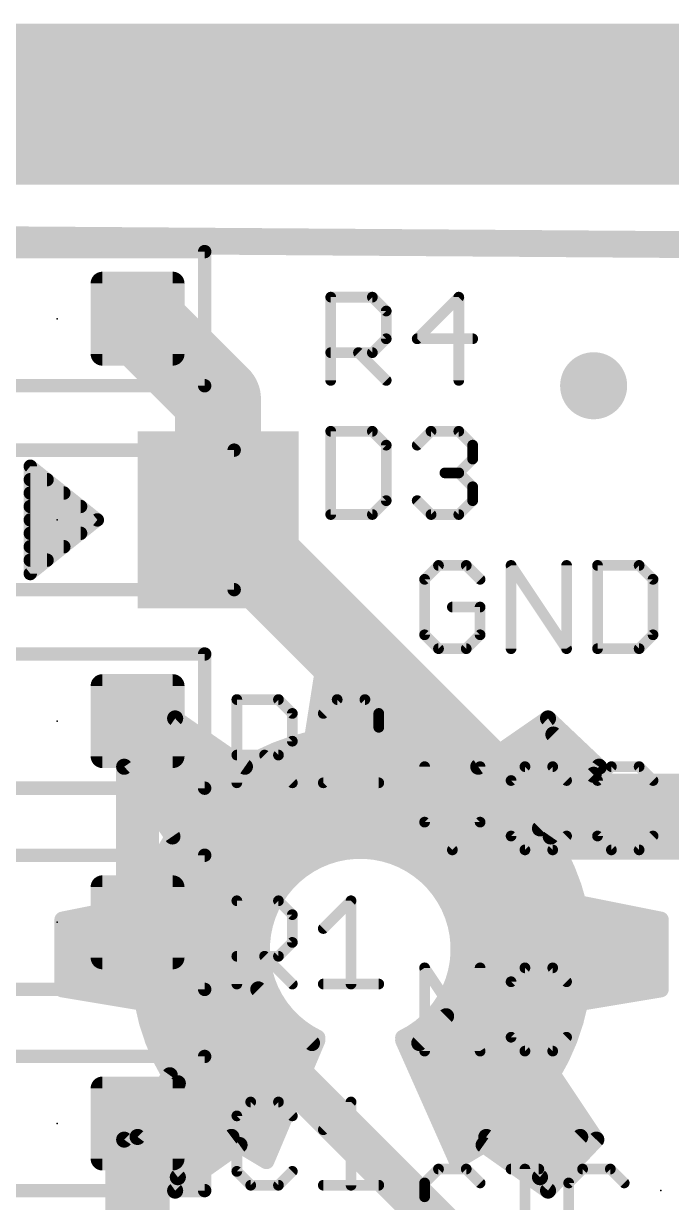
# Model space of a CAD drawing. Extents: x -22.1 to 22.4, y -22.1 to 22.1.
# Drawn here: x 6.67 to 12.8, y -12.81 to -1.65 of the extents above; entities that cross this region are included whole.
import ezdxf

# ---------------------------------------------------------------- set-up
doc = ezdxf.new("R2010")
doc.units = 0
for name, color, linetype in [('1', 12, 'CONTINUOUS'), ('16', 132, 'CONTINUOUS'), ('18', 122, 'CONTINUOUS'), ('21', 251, 'CONTINUOUS'), ('22', 140, 'CONTINUOUS'), ('23', 53, 'CONTINUOUS'), ('24', 140, 'CONTINUOUS'), ('25', 251, 'CONTINUOUS'), ('46', 140, 'CONTINUOUS')]:
    doc.layers.add(name, color=color, linetype=linetype)

# ---------------------------------------------------------------- blocks, each defined once
blk = doc.blocks.new('RECT142240X142240R25')
at = {"const_width": 0.1111}
blk.add_lwpolyline([(0.3889, -0.3334), (0.3889, 0.3334, 0.4142), (0.3334, 0.3889), (-0.3334, 0.3889, 0.4142), (-0.3889, 0.3334), (-0.3889, -0.3334, 0.4142), (-0.3334, -0.3889), (0.3334, -0.3889, 0.4142)], format="xyb", close=True, dxfattribs=at)
blk.add_solid([(-0.3588, -0.3588), (0.3588, -0.3588), (-0.3588, 0.3588), (0.3588, 0.3588)])
blk = doc.blocks.new('RECT')
blk.add_solid([(-0.5, -0.5), (0.5, -0.5), (-0.5, 0.5), (0.5, 0.5)])
blk = doc.blocks.new('ROUNDV')
at = {"const_width": 0.5}
blk.add_lwpolyline([(0, -0.25, 1), (0, 0.25, 1), (0, -0.25)], format="xyb", dxfattribs=at)

msp = doc.modelspace()

# ---------------------------------------------------------------- linework, layer by layer
at = {"layer": '1'}
for points, const_width in [([(22.225, -3.81), (4.445, -3.683)], 0.254), ([(8.509, -5.207), (7.747, -4.445)], 0.8128), ([(8.509, -6.35), (8.509, -5.207)], 0.8128), ([(11.319, -9.16), (8.509, -6.35)], 0.8128), ([(7.747, -10.16), (7.747, -8.255)], 0.4064), ([(15.24, -9.16), (11.319, -9.16)], 0.8128), ([(10.747, -13.16), (7.747, -10.16)], 0.4064), ([(7.747, -12.065), (7.747, -13.335)], 0.6096)]:
    msp.add_lwpolyline(points, dxfattribs=dict(at, const_width=const_width))
for points, const_width in [([(7.8907, -4.3013, 1), (7.6033, -4.5887)], 0.4064), ([(8.7122, -5.207, 1), (8.3058, -5.207)], 0.4064), ([(8.3653, -5.3507, 1), (8.6527, -5.0633)], 0.4064), ([(8.6527, -6.2063, 1), (8.3653, -6.4937)], 0.4064), ([(8.3058, -6.35, 1), (8.7122, -6.35)], 0.4064), ([(7.8486, -8.255, 1), (7.6454, -8.255)], 0.2032), ([(11.319, -8.9568, 1), (11.319, -9.3632)], 0.4064), ([(11.1753, -9.3037, 1), (11.4627, -9.0163)], 0.4064), ([(7.8188, -10.0882, 1), (7.6752, -10.2318)], 0.2032), ([(7.6454, -10.16, 1), (7.8486, -10.16)], 0.2032), ([(7.8994, -12.065, 1), (7.5946, -12.065)], 0.3048)]:
    msp.add_lwpolyline(points, format="xyb", dxfattribs=dict(at, const_width=const_width))
at = {"layer": '16', "const_width": 0.254}
msp.add_lwpolyline([(22.225, -3.81), (4.445, -3.683)], dxfattribs=at)
at = {"layer": '21'}
for points, const_width in [([(5.588, -3.81), (8.382, -3.81)], 0.127), ([(8.382, -3.81), (8.382, -5.08)], 0.127), ([(8.382, -5.08), (5.588, -5.08)], 0.127), ([(5.3086, -5.6896), (8.6614, -5.6896)], 0.127), ([(8.6614, -5.6896), (8.6614, -7.0104)], 0.127), ([(6.731, -6.858), (6.731, -5.842)], 0.127), ([(6.731, -5.842), (7.366, -6.35)], 0.127), ([(6.731, -5.969), (6.8898, -5.969)], 0.127), ([(6.731, -6.096), (7.0485, -6.096)], 0.127), ([(6.731, -6.223), (7.2073, -6.223)], 0.127), ([(7.366, -6.35), (6.731, -6.858)], 0.127), ([(6.731, -6.35), (7.366, -6.35)], 0.127), ([(6.731, -6.477), (7.2073, -6.477)], 0.127), ([(6.731, -6.604), (7.0485, -6.604)], 0.127), ([(6.731, -6.731), (6.8898, -6.731)], 0.127), ([(10.5961, -6.7811), (10.4648, -6.9125)], 0.1016), ([(10.8588, -6.7811), (10.5961, -6.7811)], 0.1016), ([(10.9902, -6.9125), (10.8588, -6.7811)], 0.1016), ([(11.2834, -7.5692), (11.2834, -6.7811)], 0.1016), ([(11.2834, -6.7811), (11.8088, -7.5692)], 0.1016), ([(11.8088, -7.5692), (11.8088, -6.7811)], 0.1016), ([(12.102, -6.7811), (12.102, -7.5692)], 0.1016), ([(12.496, -6.7811), (12.102, -6.7811)], 0.1016), ([(12.6273, -6.9125), (12.496, -6.7811)], 0.1016), ([(10.4648, -6.9125), (10.4648, -7.4379)], 0.1016), ([(12.6273, -7.4379), (12.6273, -6.9125)], 0.1016), ([(8.6614, -7.0104), (5.3086, -7.0104)], 0.127), ([(10.9902, -7.1752), (10.7275, -7.1752)], 0.1016), ([(10.9902, -7.4379), (10.9902, -7.1752)], 0.1016), ([(10.4648, -7.4379), (10.5961, -7.5692)], 0.1016), ([(10.8588, -7.5692), (10.9902, -7.4379)], 0.1016), ([(12.496, -7.5692), (12.6273, -7.4379)], 0.1016), ([(5.588, -7.62), (8.382, -7.62)], 0.127), ([(8.382, -7.62), (8.382, -8.89)], 0.127), ([(10.5961, -7.5692), (10.8588, -7.5692)], 0.1016), ([(12.102, -7.5692), (12.496, -7.5692)], 0.1016), ([(10.4648, -8.6861), (10.4648, -9.2115)], 0.1016), ([(10.9902, -9.2115), (10.9902, -8.6861)], 0.1016), ([(11.4147, -8.6861), (11.2834, -8.8175)], 0.1016), ([(11.6774, -8.6861), (11.4147, -8.6861)], 0.1016), ([(11.8088, -8.8175), (11.6774, -8.6861)], 0.1016), ([(12.2333, -8.6861), (12.102, -8.8175)], 0.1016), ([(12.496, -8.6861), (12.2333, -8.6861)], 0.1016), ([(12.6273, -8.8175), (12.496, -8.6861)], 0.1016), ([(11.2834, -8.8175), (11.2834, -9.3429)], 0.1016), ([(12.102, -8.8175), (12.102, -9.3429)], 0.1016), ([(8.382, -8.89), (5.588, -8.89)], 0.127), ([(10.4648, -9.2115), (10.7275, -9.4742)], 0.1016), ([(10.7275, -9.4742), (10.9902, -9.2115)], 0.1016), ([(11.2834, -9.3429), (11.4147, -9.4742)], 0.1016), ([(11.6774, -9.4742), (11.8088, -9.3429)], 0.1016), ([(12.102, -9.3429), (12.2333, -9.4742)], 0.1016), ([(12.496, -9.4742), (12.6273, -9.3429)], 0.1016), ([(5.588, -9.525), (8.382, -9.525)], 0.127), ([(8.382, -9.525), (8.382, -10.795)], 0.127), ([(11.4147, -9.4742), (11.6774, -9.4742)], 0.1016), ([(12.2333, -9.4742), (12.496, -9.4742)], 0.1016), ([(10.4648, -11.3792), (10.4648, -10.5911)], 0.1016), ([(10.4648, -10.5911), (10.9902, -11.3792)], 0.1016), ([(10.9902, -11.3792), (10.9902, -10.5911)], 0.1016), ([(11.4147, -10.5911), (11.2834, -10.7225)], 0.1016), ([(11.6774, -10.5911), (11.4147, -10.5911)], 0.1016), ([(11.8088, -10.7225), (11.6774, -10.5911)], 0.1016), ([(11.2834, -10.7225), (11.2834, -11.2479)], 0.1016), ([(8.382, -10.795), (5.588, -10.795)], 0.127), ([(11.2834, -11.2479), (11.4147, -11.3792)], 0.1016), ([(11.6774, -11.3792), (11.8088, -11.2479)], 0.1016), ([(5.588, -11.43), (8.382, -11.43)], 0.127), ([(8.382, -11.43), (8.382, -12.7)], 0.127), ([(11.4147, -11.3792), (11.6774, -11.3792)], 0.1016), ([(10.5961, -12.4961), (10.4648, -12.6275)], 0.1016), ([(10.8588, -12.4961), (10.5961, -12.4961)], 0.1016), ([(10.9902, -12.6275), (10.8588, -12.4961)], 0.1016), ([(11.2834, -12.4961), (11.5461, -12.4961)], 0.1016), ([(11.4147, -13.2842), (11.4147, -12.4961)], 0.1016), ([(11.9604, -12.4961), (11.8291, -12.6275)], 0.1016), ([(12.2231, -12.4961), (11.9604, -12.4961)], 0.1016), ([(12.3545, -12.6275), (12.2231, -12.4961)], 0.1016), ([(10.4648, -12.6275), (10.4648, -12.7588)], 0.1016), ([(11.8291, -12.6275), (11.8291, -13.1529)], 0.1016), ([(8.382, -12.7), (5.588, -12.7)], 0.127), ([(10.4648, -12.7588), (10.5961, -12.8902)], 0.1016)]:
    msp.add_lwpolyline(points, dxfattribs=dict(at, const_width=const_width))
for points, const_width in [([(8.4138, -3.81, 1), (8.3502, -3.81)], 0.0635), ([(8.382, -3.8418, 1), (8.382, -3.7782)], 0.0635), ([(8.382, -5.1117, 1), (8.382, -5.0483)], 0.0635), ([(8.3502, -5.08, 1), (8.4138, -5.08)], 0.0635), ([(8.6932, -5.6896, 1), (8.6296, -5.6896)], 0.0635), ([(8.6614, -5.7214, 1), (8.6614, -5.6579)], 0.0635), ([(6.7628, -5.842, 1), (6.6993, -5.842)], 0.0635), ([(6.7508, -5.8172, 1), (6.7112, -5.8668)], 0.0635), ([(6.731, -5.9373, 1), (6.731, -6.0008)], 0.0635), ([(6.8898, -6.0008, 1), (6.8898, -5.9373)], 0.0635), ([(6.731, -6.0643, 1), (6.731, -6.1277)], 0.0635), ([(7.0485, -6.1277, 1), (7.0485, -6.0643)], 0.0635), ([(6.731, -6.1913, 1), (6.731, -6.2547)], 0.0635), ([(7.2073, -6.2547, 1), (7.2073, -6.1913)], 0.0635), ([(6.731, -6.3183, 1), (6.731, -6.3818)], 0.0635), ([(7.3858, -6.3748, 1), (7.3462, -6.3252)], 0.0635), ([(7.3462, -6.3748, 1), (7.3858, -6.3252)], 0.0635), ([(7.366, -6.3818, 1), (7.366, -6.3183)], 0.0635), ([(6.731, -6.4453, 1), (6.731, -6.5088)], 0.0635), ([(7.2073, -6.5088, 1), (7.2073, -6.4453)], 0.0635), ([(6.731, -6.5723, 1), (6.731, -6.6357)], 0.0635), ([(7.0485, -6.6357, 1), (7.0485, -6.5723)], 0.0635), ([(6.731, -6.6993, 1), (6.731, -6.7628)], 0.0635), ([(6.8898, -6.7628, 1), (6.8898, -6.6993)], 0.0635), ([(6.7112, -6.8332, 1), (6.7508, -6.8828)], 0.0635), ([(10.5961, -6.7557, 1), (10.5961, -6.8065)], 0.0508), ([(10.6141, -6.7991, 1), (10.5782, -6.7632)], 0.0508), ([(10.8768, -6.7632, 1), (10.8409, -6.7991)], 0.0508), ([(10.8588, -6.8065, 1), (10.8588, -6.7557)], 0.0508), ([(11.3045, -6.767, 1), (11.2622, -6.7952)], 0.0508), ([(11.3088, -6.7811, 1), (11.258, -6.7811)], 0.0508), ([(11.8342, -6.7811, 1), (11.7834, -6.7811)], 0.0508), ([(12.1274, -6.7811, 1), (12.0766, -6.7811)], 0.0508), ([(12.102, -6.7557, 1), (12.102, -6.8065)], 0.0508), ([(12.514, -6.7632, 1), (12.478, -6.7991)], 0.0508), ([(12.496, -6.8065, 1), (12.496, -6.7557)], 0.0508), ([(6.6993, -6.858, 1), (6.7628, -6.858)], 0.0635), ([(10.4902, -6.9125, 1), (10.4394, -6.9125)], 0.0508), ([(10.4468, -6.8945, 1), (10.4828, -6.9304)], 0.0508), ([(10.9722, -6.9304, 1), (11.0081, -6.8945)], 0.0508), ([(12.6527, -6.9125, 1), (12.6019, -6.9125)], 0.0508), ([(12.6094, -6.9304, 1), (12.6453, -6.8945)], 0.0508), ([(8.6296, -7.0104, 1), (8.6932, -7.0104)], 0.0635), ([(8.6614, -7.0422, 1), (8.6614, -6.9787)], 0.0635), ([(10.7275, -7.1498, 1), (10.7275, -7.2006)], 0.0508), ([(11.0156, -7.1752, 1), (10.9648, -7.1752)], 0.0508), ([(10.9902, -7.2006, 1), (10.9902, -7.1498)], 0.0508), ([(10.4828, -7.4199, 1), (10.4468, -7.4558)], 0.0508), ([(10.4394, -7.4379, 1), (10.4902, -7.4379)], 0.0508), ([(10.9648, -7.4379, 1), (11.0156, -7.4379)], 0.0508), ([(11.0081, -7.4558, 1), (10.9722, -7.4199)], 0.0508), ([(12.6019, -7.4379, 1), (12.6527, -7.4379)], 0.0508), ([(12.6453, -7.4558, 1), (12.6094, -7.4199)], 0.0508), ([(8.4138, -7.62, 1), (8.3502, -7.62)], 0.0635), ([(8.382, -7.6517, 1), (8.382, -7.5883)], 0.0635), ([(10.5961, -7.5438, 1), (10.5961, -7.5946)], 0.0508), ([(10.5782, -7.5872, 1), (10.6141, -7.5512)], 0.0508), ([(10.8409, -7.5512, 1), (10.8768, -7.5872)], 0.0508), ([(10.8588, -7.5946, 1), (10.8588, -7.5438)], 0.0508), ([(11.258, -7.5692, 1), (11.3088, -7.5692)], 0.0508), ([(11.7834, -7.5692, 1), (11.8342, -7.5692)], 0.0508), ([(11.7876, -7.5833, 1), (11.8299, -7.5551)], 0.0508), ([(12.102, -7.5438, 1), (12.102, -7.5946)], 0.0508), ([(12.0766, -7.5692, 1), (12.1274, -7.5692)], 0.0508), ([(12.478, -7.5512, 1), (12.514, -7.5872)], 0.0508), ([(12.496, -7.5946, 1), (12.496, -7.5438)], 0.0508), ([(10.4902, -8.6861, 1), (10.4394, -8.6861)], 0.0508), ([(11.0156, -8.6861, 1), (10.9648, -8.6861)], 0.0508), ([(11.4147, -8.6607, 1), (11.4147, -8.7115)], 0.0508), ([(11.4327, -8.7041, 1), (11.3968, -8.6682)], 0.0508), ([(11.6954, -8.6682, 1), (11.6595, -8.7041)], 0.0508), ([(11.6774, -8.7115, 1), (11.6774, -8.6607)], 0.0508), ([(12.2333, -8.6607, 1), (12.2333, -8.7115)], 0.0508), ([(12.2513, -8.7041, 1), (12.2153, -8.6682)], 0.0508), ([(12.514, -8.6682, 1), (12.478, -8.7041)], 0.0508), ([(12.496, -8.7115, 1), (12.496, -8.6607)], 0.0508), ([(11.3088, -8.8175, 1), (11.258, -8.8175)], 0.0508), ([(11.2654, -8.7995, 1), (11.3013, -8.8354)], 0.0508), ([(11.7908, -8.8354, 1), (11.8267, -8.7995)], 0.0508), ([(12.1274, -8.8175, 1), (12.0766, -8.8175)], 0.0508), ([(12.084, -8.7995, 1), (12.1199, -8.8354)], 0.0508), ([(12.6094, -8.8354, 1), (12.6453, -8.7995)], 0.0508), ([(8.3502, -8.89, 1), (8.4138, -8.89)], 0.0635), ([(8.382, -8.9218, 1), (8.382, -8.8582)], 0.0635), ([(10.4828, -9.1935, 1), (10.4468, -9.2295)], 0.0508), ([(10.4394, -9.2115, 1), (10.4902, -9.2115)], 0.0508), ([(10.9648, -9.2115, 1), (11.0156, -9.2115)], 0.0508), ([(11.0081, -9.2295, 1), (10.9722, -9.1935)], 0.0508), ([(11.3013, -9.3249, 1), (11.2654, -9.3608)], 0.0508), ([(11.258, -9.3429, 1), (11.3088, -9.3429)], 0.0508), ([(11.8267, -9.3608, 1), (11.7908, -9.3249)], 0.0508), ([(12.1199, -9.3249, 1), (12.084, -9.3608)], 0.0508), ([(12.0766, -9.3429, 1), (12.1274, -9.3429)], 0.0508), ([(12.6453, -9.3608, 1), (12.6094, -9.3249)], 0.0508), ([(8.4138, -9.525, 1), (8.3502, -9.525)], 0.0635), ([(8.382, -9.5568, 1), (8.382, -9.4932)], 0.0635), ([(10.7095, -9.4562, 1), (10.7455, -9.4922)], 0.0508), ([(10.7095, -9.4922, 1), (10.7455, -9.4562)], 0.0508), ([(11.4147, -9.4488, 1), (11.4147, -9.4996)], 0.0508), ([(11.3968, -9.4922, 1), (11.4327, -9.4562)], 0.0508), ([(11.6595, -9.4562, 1), (11.6954, -9.4922)], 0.0508), ([(11.6774, -9.4996, 1), (11.6774, -9.4488)], 0.0508), ([(12.2333, -9.4488, 1), (12.2333, -9.4996)], 0.0508), ([(12.2153, -9.4922, 1), (12.2513, -9.4562)], 0.0508), ([(12.478, -9.4562, 1), (12.514, -9.4922)], 0.0508), ([(12.496, -9.4996, 1), (12.496, -9.4488)], 0.0508), ([(10.4902, -10.5911, 1), (10.4394, -10.5911)], 0.0508), ([(10.4859, -10.577, 1), (10.4437, -10.6052)], 0.0508), ([(11.0156, -10.5911, 1), (10.9648, -10.5911)], 0.0508), ([(11.4147, -10.5657, 1), (11.4147, -10.6165)], 0.0508), ([(11.4327, -10.6091, 1), (11.3968, -10.5732)], 0.0508), ([(11.6954, -10.5732, 1), (11.6595, -10.6091)], 0.0508), ([(11.6774, -10.6165, 1), (11.6774, -10.5657)], 0.0508), ([(11.3088, -10.7225, 1), (11.258, -10.7225)], 0.0508), ([(11.2654, -10.7045, 1), (11.3013, -10.7404)], 0.0508), ([(11.7908, -10.7404, 1), (11.8267, -10.7045)], 0.0508), ([(8.3502, -10.795, 1), (8.4138, -10.795)], 0.0635), ([(8.382, -10.8268, 1), (8.382, -10.7632)], 0.0635), ([(11.3013, -11.2299, 1), (11.2654, -11.2658)], 0.0508), ([(11.258, -11.2479, 1), (11.3088, -11.2479)], 0.0508), ([(11.8267, -11.2658, 1), (11.7908, -11.2299)], 0.0508), ([(8.4138, -11.43, 1), (8.3502, -11.43)], 0.0635), ([(8.382, -11.4618, 1), (8.382, -11.3982)], 0.0635), ([(10.4394, -11.3792, 1), (10.4902, -11.3792)], 0.0508), ([(10.9648, -11.3792, 1), (11.0156, -11.3792)], 0.0508), ([(10.969, -11.3933, 1), (11.0113, -11.3651)], 0.0508), ([(11.4147, -11.3538, 1), (11.4147, -11.4046)], 0.0508), ([(11.3968, -11.3972, 1), (11.4327, -11.3612)], 0.0508), ([(11.6595, -11.3612, 1), (11.6954, -11.3972)], 0.0508), ([(11.6774, -11.4046, 1), (11.6774, -11.3538)], 0.0508), ([(10.5961, -12.4707, 1), (10.5961, -12.5215)], 0.0508), ([(10.6141, -12.5141, 1), (10.5782, -12.4782)], 0.0508), ([(10.8768, -12.4782, 1), (10.8409, -12.5141)], 0.0508), ([(10.8588, -12.5215, 1), (10.8588, -12.4707)], 0.0508), ([(11.2834, -12.4707, 1), (11.2834, -12.5215)], 0.0508), ([(11.4401, -12.4961, 1), (11.3893, -12.4961)], 0.0508), ([(11.5461, -12.5215, 1), (11.5461, -12.4707)], 0.0508), ([(11.9604, -12.4707, 1), (11.9604, -12.5215)], 0.0508), ([(11.9784, -12.5141, 1), (11.9425, -12.4782)], 0.0508), ([(12.2411, -12.4782, 1), (12.2052, -12.5141)], 0.0508), ([(12.2231, -12.5215, 1), (12.2231, -12.4707)], 0.0508), ([(10.4902, -12.6275, 1), (10.4394, -12.6275)], 0.0508), ([(10.4468, -12.6095, 1), (10.4828, -12.6454)], 0.0508), ([(10.9722, -12.6454, 1), (11.0081, -12.6095)], 0.0508), ([(11.8545, -12.6275, 1), (11.8037, -12.6275)], 0.0508), ([(11.8111, -12.6095, 1), (11.8471, -12.6454)], 0.0508), ([(12.3365, -12.6454, 1), (12.3724, -12.6095)], 0.0508), ([(8.3502, -12.7, 1), (8.4138, -12.7)], 0.0635), ([(8.382, -12.7318, 1), (8.382, -12.6683)], 0.0635), ([(10.4828, -12.7409, 1), (10.4468, -12.7768)], 0.0508), ([(10.4394, -12.7588, 1), (10.4902, -12.7588)], 0.0508)]:
    msp.add_lwpolyline(points, format="xyb", dxfattribs=dict(at, const_width=const_width))
at = {"layer": '22', "const_width": 0.1524}
for points in [[(9.525, -7.62), (9.398, -8.4328)], [(10.2108, -7.62), (9.525, -7.62)], [(10.3378, -8.4328), (10.2108, -7.62)], [(10.16, -7.747), (9.525, -7.747)], [(9.525, -7.747), (9.525, -8.509)], [(9.525, -7.7724), (10.1651, -7.7724)], [(10.287, -8.382), (10.16, -7.747)], [(9.525, -7.9248), (10.1956, -7.9248)], [(9.525, -8.0772), (10.226, -8.0772)], [(8.1026, -8.2296), (7.62, -8.6868)], [(8.763, -8.6868), (8.1026, -8.2296)], [(9.525, -8.2296), (10.2565, -8.2296)], [(11.6332, -8.2296), (10.9728, -8.6868)], [(12.1158, -8.6868), (11.6332, -8.2296)], [(8.128, -8.382), (7.747, -8.636)], [(8.763, -8.763), (8.128, -8.382)], [(9.525, -8.382), (10.287, -8.382)], [(10.922, -8.763), (10.16, -8.382)], [(10.16, -8.382), (10.287, -8.382)], [(11.684, -8.382), (10.922, -8.763)], [(12.065, -8.763), (11.684, -8.382)], [(7.8994, -8.5344), (8.382, -8.5344)], [(9.525, -8.509), (8.763, -8.763)], [(9.4488, -8.5344), (10.4648, -8.5344)], [(11.3792, -8.5344), (11.8364, -8.5344)], [(7.747, -8.636), (8.128, -9.398)], [(7.62, -8.6868), (8.0772, -9.3472)], [(7.7724, -8.6868), (8.636, -8.6868)], [(8.9916, -8.6868), (10.7696, -8.6868)], [(11.0744, -8.6868), (11.9888, -8.6868)], [(11.557, -9.271), (12.065, -8.763)], [(11.6586, -9.3472), (12.1158, -8.6868)], [(7.8486, -8.8392), (11.9888, -8.8392)], [(7.9248, -8.9916), (11.8364, -8.9916)], [(8.001, -9.144), (11.684, -9.144)], [(8.0772, -9.2964), (11.5655, -9.2964)], [(11.811, -10.033), (11.557, -9.271)], [(8.128, -9.398), (7.874, -10.033)], [(8.1077, -9.4488), (9.652, -9.4488)], [(9.271, -9.525), (9.906, -9.398)], [(9.906, -9.398), (10.668, -9.652)], [(10.0584, -9.4488), (11.6163, -9.4488)], [(8.89, -10.16), (9.271, -9.525)], [(8.0467, -9.6012), (9.2253, -9.6012)], [(10.5156, -9.6012), (11.6671, -9.6012)], [(10.668, -9.652), (10.541, -9.652)], [(10.541, -9.652), (10.922, -10.287)], [(7.9858, -9.7536), (9.1338, -9.7536)], [(10.602, -9.7536), (11.7179, -9.7536)], [(7.7978, -9.9822), (7.0358, -10.1346)], [(7.9248, -9.906), (9.0424, -9.906)], [(10.6934, -9.906), (11.7687, -9.906)], [(12.7, -10.1346), (11.938, -9.9822)], [(7.874, -10.033), (7.112, -10.16)], [(7.7216, -10.0584), (8.951, -10.0584)], [(10.7848, -10.0584), (11.9634, -10.0584)], [(12.573, -10.16), (11.811, -10.033)], [(7.0358, -10.1346), (7.0358, -10.795)], [(7.112, -10.16), (7.112, -10.795)], [(7.112, -10.2108), (8.89, -10.2108)], [(8.89, -10.795), (8.89, -10.16)], [(10.8763, -10.2108), (12.573, -10.2108)], [(12.573, -10.795), (12.573, -10.16)], [(12.7, -10.795), (12.7, -10.1346)], [(10.922, -10.287), (10.668, -11.049)], [(7.112, -10.3632), (8.89, -10.3632)], [(10.8966, -10.3632), (12.573, -10.3632)], [(7.112, -10.5156), (8.89, -10.5156)], [(10.8458, -10.5156), (12.573, -10.5156)], [(7.112, -10.668), (8.89, -10.668)], [(10.795, -10.668), (12.573, -10.668)], [(11.811, -10.922), (12.573, -10.668)], [(12.573, -10.668), (12.573, -10.795)], [(7.0358, -10.795), (7.7978, -10.922)], [(7.112, -10.795), (7.874, -10.795)], [(7.874, -10.795), (8.128, -11.684)], [(7.8813, -10.8204), (8.9154, -10.8204)], [(9.398, -11.303), (8.89, -10.795)], [(10.7442, -10.8204), (12.1158, -10.8204)], [(11.938, -10.922), (12.7, -10.795)], [(7.9248, -10.9728), (9.0678, -10.9728)], [(10.6934, -10.9728), (11.7907, -10.9728)], [(11.557, -11.557), (11.811, -10.922)], [(7.9683, -11.1252), (9.2202, -11.1252)], [(10.668, -11.049), (10.414, -11.303)], [(10.5918, -11.1252), (11.7297, -11.1252)], [(8.0119, -11.2776), (9.3726, -11.2776)], [(8.89, -12.319), (9.398, -11.303)], [(8.9662, -12.4206), (9.4488, -11.2776)], [(10.2616, -11.2776), (10.7696, -12.4206)], [(10.414, -11.303), (10.795, -12.319)], [(10.4394, -11.2776), (11.6688, -11.2776)], [(8.0554, -11.43), (9.3345, -11.43)], [(10.4616, -11.43), (11.6078, -11.43)], [(11.938, -12.192), (11.557, -11.557)], [(8.0518, -11.6078), (7.62, -12.2174)], [(8.099, -11.5824), (9.2583, -11.5824)], [(10.5188, -11.5824), (11.5722, -11.5824)], [(12.0904, -12.2174), (11.684, -11.6078)], [(8.128, -11.684), (7.747, -12.192)], [(8.0899, -11.7348), (9.1821, -11.7348)], [(10.5759, -11.7348), (11.6637, -11.7348)], [(7.9756, -11.8872), (9.1059, -11.8872)], [(10.6331, -11.8872), (11.7551, -11.8872)], [(7.8613, -12.0396), (9.0297, -12.0396)], [(10.6902, -12.0396), (11.8466, -12.0396)], [(7.62, -12.2174), (8.1026, -12.7)], [(7.747, -12.192), (8.128, -12.573)], [(7.747, -12.192), (8.9535, -12.192)], [(8.128, -12.573), (8.636, -12.192)], [(8.636, -12.192), (8.89, -12.319)], [(10.7474, -12.192), (11.938, -12.192)], [(10.795, -12.319), (11.049, -12.192)], [(11.049, -12.192), (11.557, -12.573)], [(11.557, -12.573), (11.938, -12.192)], [(11.6332, -12.7), (12.0904, -12.2174)], [(7.8994, -12.3444), (8.4328, -12.3444)], [(8.1026, -12.7), (8.7122, -12.2682)], [(8.7122, -12.2682), (8.9662, -12.4206)], [(10.7696, -12.4206), (11.0236, -12.2682)], [(11.0236, -12.2682), (11.6332, -12.7)], [(11.2522, -12.3444), (11.7856, -12.3444)], [(8.0518, -12.4968), (8.2296, -12.4968)], [(11.4554, -12.4968), (11.6332, -12.4968)]]:
    msp.add_lwpolyline(points, dxfattribs=at)
at = {"layer": '22'}
for points, const_width in [([(9.525, -7.5819, 1), (9.525, -7.6581)], 0.0762), ([(9.5626, -7.6259, 1), (9.4874, -7.6141)], 0.0762), ([(10.2484, -7.6141, 1), (10.1732, -7.6259)], 0.0762), ([(10.2108, -7.6581, 1), (10.2108, -7.5819)], 0.0762), ([(9.525, -7.7089, 1), (9.525, -7.7851)], 0.0762), ([(9.5631, -7.747, 1), (9.4869, -7.747)], 0.0762), ([(9.525, -7.7343, 1), (9.525, -7.8105)], 0.0762), ([(10.1974, -7.7395, 1), (10.1226, -7.7545)], 0.0762), ([(10.16, -7.7851, 1), (10.16, -7.7089)], 0.0762), ([(10.1651, -7.8105, 1), (10.1651, -7.7343)], 0.0762), ([(9.525, -7.8867, 1), (9.525, -7.9629)], 0.0762), ([(10.1956, -7.9629, 1), (10.1956, -7.8867)], 0.0762), ([(9.525, -8.0391, 1), (9.525, -8.1153)], 0.0762), ([(10.226, -8.1153, 1), (10.226, -8.0391)], 0.0762), ([(8.1243, -8.1983, 1), (8.0809, -8.2609)], 0.0762), ([(8.1288, -8.2573, 1), (8.0764, -8.2019)], 0.0762), ([(9.525, -8.1915, 1), (9.525, -8.2677)], 0.0762), ([(10.2565, -8.2677, 1), (10.2565, -8.1915)], 0.0762), ([(11.6594, -8.2019, 1), (11.607, -8.2573)], 0.0762), ([(11.6549, -8.2609, 1), (11.6115, -8.1983)], 0.0762), ([(8.1476, -8.3493, 1), (8.1084, -8.4147)], 0.0762), ([(8.1491, -8.4137, 1), (8.1069, -8.3503)], 0.0762), ([(9.3845, -8.4264, 0.0807), (8.7536, -8.6825)], 0.1524), ([(9.393, -8.4635, 1), (9.376, -8.3893)], 0.0762), ([(9.525, -8.3439, 1), (9.525, -8.4201)], 0.0762), ([(10.177, -8.3479, 1), (10.143, -8.4161)], 0.0762), ([(10.16, -8.3439, 1), (10.16, -8.4201)], 0.0762), ([(10.2496, -8.3895, 1), (10.3244, -8.3745)], 0.0762), ([(10.287, -8.4201, 1), (10.287, -8.3439)], 0.0762), ([(10.287, -8.4201, 1), (10.287, -8.3439)], 0.0762), ([(10.964, -8.6777, 0.078), (10.3568, -8.4311)], 0.1524), ([(10.3655, -8.394, 1), (10.3481, -8.4682)], 0.0762), ([(11.7109, -8.3551, 1), (11.6571, -8.4089)], 0.0762), ([(11.701, -8.4161, 1), (11.667, -8.3479)], 0.0762), ([(7.8994, -8.4963, 1), (7.8994, -8.5725)], 0.0762), ([(8.382, -8.5725, 1), (8.382, -8.4963)], 0.0762), ([(9.3604, -8.4269, 1), (9.4356, -8.4387)], 0.0762), ([(9.4488, -8.4963, 1), (9.4488, -8.5725)], 0.0762), ([(9.4869, -8.509, 1), (9.5631, -8.509)], 0.0762), ([(9.537, -8.5451, 1), (9.513, -8.4729)], 0.0762), ([(10.3002, -8.4387, 1), (10.3754, -8.4269)], 0.0762), ([(10.4648, -8.5725, 1), (10.4648, -8.4963)], 0.0762), ([(11.3792, -8.4963, 1), (11.3792, -8.5725)], 0.0762), ([(11.8364, -8.5725, 1), (11.8364, -8.4963)], 0.0762), ([(7.7811, -8.619, 1), (7.7129, -8.653)], 0.0762), ([(7.7259, -8.6043, 1), (7.7681, -8.6677)], 0.0762), ([(7.6513, -8.6651, 1), (7.5887, -8.7085)], 0.0762), ([(7.5938, -8.6591, 1), (7.6462, -8.7145)], 0.0762), ([(7.7724, -8.6487, 1), (7.7724, -8.7249)], 0.0762), ([(8.636, -8.7249, 1), (8.636, -8.6487)], 0.0762), ([(8.7338, -8.65, 1), (8.7734, -8.715)], 0.0762), ([(8.751, -8.7269, 1), (8.775, -8.7991)], 0.0762), ([(8.7413, -8.7181, 1), (8.7847, -8.6555)], 0.0762), ([(8.7434, -8.7957, 1), (8.7826, -8.7303)], 0.0762), ([(8.9916, -8.6487, 1), (8.9916, -8.7249)], 0.0762), ([(10.7696, -8.7249, 1), (10.7696, -8.6487)], 0.0762), ([(10.905, -8.7289, 1), (10.939, -8.7971)], 0.0762), ([(10.905, -8.7971, 1), (10.939, -8.7289)], 0.0762), ([(10.9511, -8.6555, 1), (10.9945, -8.7181)], 0.0762), ([(10.9444, -8.7104, 1), (10.9836, -8.645)], 0.0762), ([(11.0744, -8.6487, 1), (11.0744, -8.7249)], 0.0762), ([(11.9888, -8.7249, 1), (11.9888, -8.6487)], 0.0762), ([(12.0919, -8.7899, 1), (12.0381, -8.7361)], 0.0762), ([(12.0381, -8.7899, 1), (12.0919, -8.7361)], 0.0762), ([(12.1471, -8.7085, 1), (12.0845, -8.6651)], 0.0762), ([(12.0896, -8.7145, 1), (12.142, -8.6591)], 0.0762), ([(7.8486, -8.8011, 1), (7.8486, -8.8773)], 0.0762), ([(11.9888, -8.8773, 1), (11.9888, -8.8011)], 0.0762), ([(7.9248, -8.9535, 1), (7.9248, -9.0297)], 0.0762), ([(11.8364, -9.0297, 1), (11.8364, -8.9535)], 0.0762), ([(8.001, -9.1059, 1), (8.001, -9.1821)], 0.0762), ([(11.684, -9.1821, 1), (11.684, -9.1059)], 0.0762), ([(8.0772, -9.2583, 1), (8.0772, -9.3345)], 0.0762), ([(11.5931, -9.259, 1), (11.5209, -9.283)], 0.0762), ([(11.5301, -9.2441, 1), (11.5839, -9.2979)], 0.0762), ([(11.5655, -9.3345, 1), (11.5655, -9.2583)], 0.0762), ([(8.0801, -9.3513, 0.0844), (7.8003, -9.9821)], 0.1524), ([(8.0459, -9.3689, 1), (8.1085, -9.3255)], 0.0762), ([(8.1118, -9.3724, 1), (8.0484, -9.3302)], 0.0762), ([(8.1077, -9.4107, 1), (8.1077, -9.4869)], 0.0762), ([(8.1634, -9.4121, 1), (8.0926, -9.3839)], 0.0762), ([(8.0939, -9.415, 1), (8.1621, -9.381)], 0.0762), ([(9.652, -9.4869, 1), (9.652, -9.4107)], 0.0762), ([(9.918, -9.3619, 1), (9.894, -9.4341)], 0.0762), ([(9.9135, -9.4354, 1), (9.8985, -9.3606)], 0.0762), ([(10.0584, -9.4107, 1), (10.0584, -9.4869)], 0.0762), ([(11.6163, -9.4869, 1), (11.6163, -9.4107)], 0.0762), ([(11.9221, -9.9821, 0.0803), (11.6565, -9.3608)], 0.1524), ([(11.6887, -9.3404, 1), (11.6243, -9.3812)], 0.0762), ([(11.6273, -9.3255, 1), (11.6899, -9.3689)], 0.0762), ([(10.2616, -11.2522, 4.3546), (9.4488, -11.2522)], 0.1524), ([(9.2635, -9.4876, 1), (9.2785, -9.5624)], 0.0762), ([(9.3037, -9.5446, 1), (9.2383, -9.5054)], 0.0762), ([(8.0467, -9.5631, 1), (8.0467, -9.6393)], 0.0762), ([(9.2253, -9.6393, 1), (9.2253, -9.5631)], 0.0762), ([(10.5156, -9.5631, 1), (10.5156, -9.6393)], 0.0762), ([(10.541, -9.6139, 1), (10.541, -9.6901)], 0.0762), ([(10.5737, -9.6324, 1), (10.5083, -9.6716)], 0.0762), ([(10.656, -9.6881, 1), (10.68, -9.6159)], 0.0762), ([(10.668, -9.6901, 1), (10.668, -9.6139)], 0.0762), ([(11.6671, -9.6393, 1), (11.6671, -9.5631)], 0.0762), ([(7.9858, -9.7155, 1), (7.9858, -9.7917)], 0.0762), ([(9.1338, -9.7917, 1), (9.1338, -9.7155)], 0.0762), ([(10.602, -9.7155, 1), (10.602, -9.7917)], 0.0762), ([(11.7179, -9.7917, 1), (11.7179, -9.7155)], 0.0762), ([(7.8053, -10.0196, 1), (7.7903, -9.9448)], 0.0762), ([(7.9248, -9.8679, 1), (7.9248, -9.9441)], 0.0762), ([(9.0424, -9.9441, 1), (9.0424, -9.8679)], 0.0762), ([(10.6934, -9.8679, 1), (10.6934, -9.9441)], 0.0762), ([(11.7687, -9.9441, 1), (11.7687, -9.8679)], 0.0762), ([(11.9455, -9.9448, 1), (11.9305, -10.0196)], 0.0762), ([(7.7216, -10.0203, 1), (7.7216, -10.0965)], 0.0762), ([(7.7634, -9.9727, 1), (7.8372, -9.9915)], 0.0762), ([(7.8386, -10.0189, 1), (7.9094, -10.0471)], 0.0762), ([(7.8803, -10.0706, 1), (7.8677, -9.9954)], 0.0762), ([(8.951, -10.0965, 1), (8.951, -10.0203)], 0.0762), ([(10.7848, -10.0203, 1), (10.7848, -10.0965)], 0.0762), ([(11.8173, -9.9954, 1), (11.8047, -10.0706)], 0.0762), ([(11.7749, -10.045, 1), (11.8471, -10.021)], 0.0762), ([(11.8851, -9.9913, 1), (11.9591, -9.9729)], 0.0762), ([(11.9634, -10.0965, 1), (11.9634, -10.0203)], 0.0762), ([(7.0739, -10.1346, 1), (6.9977, -10.1346)], 0.0762), ([(7.0283, -10.0972, 1), (7.0433, -10.172)], 0.0762), ([(7.1501, -10.16, 1), (7.0739, -10.16)], 0.0762), ([(7.1057, -10.1224, 1), (7.1183, -10.1976)], 0.0762), ([(7.112, -10.1727, 1), (7.112, -10.2489)], 0.0762), ([(8.9281, -10.16, 1), (8.8519, -10.16)], 0.0762), ([(8.8573, -10.1404, 1), (8.9227, -10.1796)], 0.0762), ([(8.89, -10.2489, 1), (8.89, -10.1727)], 0.0762), ([(10.8763, -10.1727, 1), (10.8763, -10.2489)], 0.0762), ([(12.6111, -10.16, 1), (12.5349, -10.16)], 0.0762), ([(12.5667, -10.1976, 1), (12.5793, -10.1224)], 0.0762), ([(12.573, -10.2489, 1), (12.573, -10.1727)], 0.0762), ([(12.7381, -10.1346, 1), (12.6619, -10.1346)], 0.0762), ([(12.6925, -10.172, 1), (12.7075, -10.0972)], 0.0762), ([(10.9581, -10.299, 1), (10.8859, -10.275)], 0.0762), ([(10.8893, -10.3066, 1), (10.9547, -10.2674)], 0.0762), ([(7.112, -10.3251, 1), (7.112, -10.4013)], 0.0762), ([(8.89, -10.4013, 1), (8.89, -10.3251)], 0.0762), ([(10.8966, -10.3251, 1), (10.8966, -10.4013)], 0.0762), ([(12.573, -10.4013, 1), (12.573, -10.3251)], 0.0762), ([(7.112, -10.4775, 1), (7.112, -10.5537)], 0.0762), ([(8.89, -10.5537, 1), (8.89, -10.4775)], 0.0762), ([(10.8458, -10.4775, 1), (10.8458, -10.5537)], 0.0762), ([(12.573, -10.5537, 1), (12.573, -10.4775)], 0.0762), ([(7.112, -10.6299, 1), (7.112, -10.7061)], 0.0762), ([(8.89, -10.7061, 1), (8.89, -10.6299)], 0.0762), ([(10.795, -10.6299, 1), (10.795, -10.7061)], 0.0762), ([(12.6111, -10.668, 1), (12.5349, -10.668)], 0.0762), ([(12.585, -10.7041, 1), (12.561, -10.6319)], 0.0762), ([(12.573, -10.7061, 1), (12.573, -10.6299)], 0.0762), ([(7.0421, -10.7574, 1), (7.0295, -10.8326)], 0.0762), ([(6.9977, -10.795, 1), (7.0739, -10.795)], 0.0762), ([(7.112, -10.7569, 1), (7.112, -10.8331)], 0.0762), ([(7.0739, -10.795, 1), (7.1501, -10.795)], 0.0762), ([(7.9106, -10.7845, 1), (7.8374, -10.8055)], 0.0762), ([(7.8813, -10.7823, 1), (7.8813, -10.8585)], 0.0762), ([(7.874, -10.8331, 1), (7.874, -10.7569)], 0.0762), ([(8.8519, -10.795, 1), (8.9281, -10.795)], 0.0762), ([(8.9169, -10.7681, 1), (8.8631, -10.8219)], 0.0762), ([(8.9154, -10.8585, 1), (8.9154, -10.7823)], 0.0762), ([(10.7442, -10.7823, 1), (10.7442, -10.8585)], 0.0762), ([(12.1158, -10.8585, 1), (12.1158, -10.7823)], 0.0762), ([(12.5349, -10.795, 1), (12.6111, -10.795)], 0.0762), ([(12.5349, -10.795, 1), (12.6111, -10.795)], 0.0762), ([(12.6619, -10.795, 1), (12.7381, -10.795)], 0.0762), ([(12.7063, -10.8326, 1), (12.6937, -10.7574)], 0.0762), ([(7.7955, -10.9308, 0.089), (8.0516, -11.6091)], 0.1524), ([(7.833, -10.9238, 1), (7.758, -10.9378)], 0.0762), ([(7.7915, -10.9596, 1), (7.8041, -10.8844)], 0.0762), ([(7.9248, -10.9347, 1), (7.9248, -11.0109)], 0.0762), ([(9.0678, -11.0109, 1), (9.0678, -10.9347)], 0.0762), ([(10.6934, -10.9347, 1), (10.6934, -11.0109)], 0.0762), ([(11.6755, -11.5996, 0.0861), (11.9363, -10.926)], 0.1524), ([(11.799, -10.8859, 1), (11.823, -10.9581)], 0.0762), ([(11.8464, -10.9361, 1), (11.7756, -10.9079)], 0.0762), ([(11.7907, -11.0109, 1), (11.7907, -10.9347)], 0.0762), ([(11.9737, -10.9335, 1), (11.8989, -10.9185)], 0.0762), ([(11.9317, -10.8844, 1), (11.9443, -10.9596)], 0.0762), ([(7.9683, -11.0871, 1), (7.9683, -11.1633)], 0.0762), ([(9.2202, -11.1633, 1), (9.2202, -11.0871)], 0.0762), ([(10.5918, -11.0871, 1), (10.5918, -11.1633)], 0.0762), ([(10.6319, -11.037, 1), (10.7041, -11.061)], 0.0762), ([(10.6949, -11.0759, 1), (10.6411, -11.0221)], 0.0762), ([(11.7297, -11.1633, 1), (11.7297, -11.0871)], 0.0762), ([(8.0119, -11.2395, 1), (8.0119, -11.3157)], 0.0762), ([(9.4321, -11.32, 1), (9.3639, -11.286)], 0.0762), ([(9.3711, -11.3299, 1), (9.4249, -11.2761)], 0.0762), ([(9.3726, -11.3157, 1), (9.3726, -11.2395)], 0.0762), ([(9.4839, -11.2924, 1), (9.4137, -11.2628)], 0.0762), ([(9.4322, -11.2865, 1), (9.4654, -11.2179)], 0.0762), ([(10.245, -11.2179, 1), (10.2782, -11.2865)], 0.0762), ([(10.2964, -11.2621, 1), (10.2268, -11.2931)], 0.0762), ([(10.4497, -11.2896, 1), (10.3783, -11.3164)], 0.0762), ([(10.3871, -11.2761, 1), (10.4409, -11.3299)], 0.0762), ([(10.4394, -11.2395, 1), (10.4394, -11.3157)], 0.0762), ([(11.6688, -11.3157, 1), (11.6688, -11.2395)], 0.0762), ([(8.0554, -11.3919, 1), (8.0554, -11.4681)], 0.0762), ([(9.3345, -11.4681, 1), (9.3345, -11.3919)], 0.0762), ([(10.4616, -11.3919, 1), (10.4616, -11.4681)], 0.0762), ([(11.6078, -11.4681, 1), (11.6078, -11.3919)], 0.0762), ([(11.5897, -11.5374, 1), (11.5243, -11.5766)], 0.0762), ([(8.0189, -11.6286, 1), (8.0843, -11.5896)], 0.0762), ([(8.0829, -11.6298, 1), (8.0207, -11.5858)], 0.0762), ([(8.099, -11.5443, 1), (8.099, -11.6205)], 0.0762), ([(9.2583, -11.6205, 1), (9.2583, -11.5443)], 0.0762), ([(10.5188, -11.5443, 1), (10.5188, -11.6205)], 0.0762), ([(11.5216, -11.5429, 1), (11.5924, -11.5711)], 0.0762), ([(11.5722, -11.6205, 1), (11.5722, -11.5443)], 0.0762), ([(11.6428, -11.58, 1), (11.7082, -11.6192)], 0.0762), ([(11.7157, -11.5867, 1), (11.6523, -11.6289)], 0.0762), ([(8.0899, -11.6967, 1), (8.0899, -11.7729)], 0.0762), ([(8.0914, -11.6945, 1), (8.1646, -11.6735)], 0.0762), ([(8.1585, -11.7069, 1), (8.0975, -11.6611)], 0.0762), ([(9.1821, -11.7729, 1), (9.1821, -11.6967)], 0.0762), ([(10.5759, -11.6967, 1), (10.5759, -11.7729)], 0.0762), ([(11.6637, -11.7729, 1), (11.6637, -11.6967)], 0.0762), ([(7.9756, -11.8491, 1), (7.9756, -11.9253)], 0.0762), ([(9.1059, -11.9253, 1), (9.1059, -11.8491)], 0.0762), ([(10.6331, -11.8491, 1), (10.6331, -11.9253)], 0.0762), ([(11.7551, -11.9253, 1), (11.7551, -11.8491)], 0.0762), ([(7.8613, -12.0015, 1), (7.8613, -12.0777)], 0.0762), ([(9.0297, -12.0777, 1), (9.0297, -12.0015)], 0.0762), ([(10.6902, -12.0015, 1), (10.6902, -12.0777)], 0.0762), ([(11.8466, -12.0777, 1), (11.8466, -12.0015)], 0.0762), ([(7.5889, -12.1954, 1), (7.6511, -12.2394)], 0.0762), ([(7.6469, -12.1905, 1), (7.5931, -12.2443)], 0.0762), ([(7.747, -12.1539, 1), (7.747, -12.2301)], 0.0762), ([(7.7165, -12.1691, 1), (7.7775, -12.2149)], 0.0762), ([(7.7739, -12.1651, 1), (7.7201, -12.2189)], 0.0762), ([(8.653, -12.1579, 1), (8.619, -12.2261)], 0.0762), ([(8.6589, -12.2225, 1), (8.6131, -12.1615)], 0.0762), ([(8.9535, -12.2301, 1), (8.9535, -12.1539)], 0.0762), ([(10.7474, -12.1539, 1), (10.7474, -12.2301)], 0.0762), ([(11.0719, -12.1615, 1), (11.0261, -12.2225)], 0.0762), ([(11.066, -12.2261, 1), (11.032, -12.1579)], 0.0762), ([(11.9053, -12.2116, 1), (11.9707, -12.1724)], 0.0762), ([(11.9649, -12.2189, 1), (11.9111, -12.1651)], 0.0762), ([(11.938, -12.2301, 1), (11.938, -12.1539)], 0.0762), ([(12.0587, -12.2385, 1), (12.1221, -12.1963)], 0.0762), ([(12.1181, -12.2436, 1), (12.0627, -12.1912)], 0.0762), ([(7.8994, -12.3063, 1), (7.8994, -12.3825)], 0.0762), ([(8.4328, -12.3825, 1), (8.4328, -12.3063)], 0.0762), ([(8.7318, -12.2355, 1), (8.6926, -12.3009)], 0.0762), ([(8.7342, -12.2993, 1), (8.6902, -12.2371)], 0.0762), ([(8.8559, -12.302, 1), (8.9241, -12.336)], 0.0762), ([(8.873, -12.3531, 1), (8.907, -12.2849)], 0.0762), ([(10.778, -12.2849, 1), (10.812, -12.3531)], 0.0762), ([(10.7593, -12.3324, 1), (10.8307, -12.3056)], 0.0762), ([(11.0456, -12.2371, 1), (11.0016, -12.2993)], 0.0762), ([(11.0432, -12.3009, 1), (11.004, -12.2355)], 0.0762), ([(11.2522, -12.3063, 1), (11.2522, -12.3825)], 0.0762), ([(11.7856, -12.3825, 1), (11.7856, -12.3063)], 0.0762), ([(8.9311, -12.4058, 1), (9.0013, -12.4354)], 0.0762), ([(8.9466, -12.4533, 1), (8.9858, -12.3879)], 0.0762), ([(10.75, -12.3879, 1), (10.7892, -12.4533)], 0.0762), ([(10.7348, -12.4361, 1), (10.8044, -12.4051)], 0.0762), ([(8.0518, -12.4587, 1), (8.0518, -12.5349)], 0.0762), ([(8.2296, -12.5349, 1), (8.2296, -12.4587)], 0.0762), ([(11.4554, -12.4587, 1), (11.4554, -12.5349)], 0.0762), ([(11.6332, -12.5349, 1), (11.6332, -12.4587)], 0.0762), ([(8.1051, -12.5425, 1), (8.1509, -12.6035)], 0.0762), ([(8.1011, -12.5999, 1), (8.1549, -12.5461)], 0.0762), ([(11.5301, -12.5461, 1), (11.5839, -12.5999)], 0.0762), ([(11.5341, -12.6035, 1), (11.5799, -12.5425)], 0.0762), ([(8.0806, -12.6689, 1), (8.1246, -12.7311)], 0.0762), ([(8.0757, -12.7269, 1), (8.1295, -12.6731)], 0.0762), ([(11.6055, -12.6738, 1), (11.6609, -12.7262)], 0.0762), ([(11.6112, -12.7311, 1), (11.6552, -12.6689)], 0.0762)]:
    msp.add_lwpolyline(points, format="xyb", dxfattribs=dict(at, const_width=const_width))
at = {"layer": '23'}
for p in [(6.985, -4.445), (6.985, -6.35), (6.985, -8.255), (6.985, -10.16), (6.985, -12.065)]:
    msp.add_point(p, dxfattribs=at)
at = {"layer": '24'}
msp.add_point((12.7, -12.7), dxfattribs=at)
at = {"layer": '25', "const_width": 0.1016}
for points in [[(9.5758, -5.0292), (9.5758, -4.2411)], [(9.5758, -4.2411), (9.9698, -4.2411)], [(9.9698, -4.2411), (10.1012, -4.3725)], [(10.7884, -4.2411), (10.3944, -4.6352)], [(10.7884, -5.0292), (10.7884, -4.2411)], [(10.1012, -4.3725), (10.1012, -4.6352)], [(10.1012, -4.6352), (9.9698, -4.7665)], [(10.3944, -4.6352), (10.9198, -4.6352)], [(9.9698, -4.7665), (9.5758, -4.7665)], [(9.8385, -4.7665), (10.1012, -5.0292)], [(9.5758, -5.5111), (9.5758, -6.2992)], [(9.9698, -5.5111), (9.5758, -5.5111)], [(10.1012, -5.6425), (9.9698, -5.5111)], [(10.3944, -5.6425), (10.5257, -5.5111)], [(10.5257, -5.5111), (10.7884, -5.5111)], [(10.7884, -5.5111), (10.9198, -5.6425)], [(10.1012, -6.1679), (10.1012, -5.6425)], [(10.9198, -5.6425), (10.9198, -5.7738)], [(10.9198, -5.7738), (10.7884, -5.9052)], [(10.7884, -5.9052), (10.6571, -5.9052)], [(10.7884, -5.9052), (10.9198, -6.0365)], [(10.9198, -6.0365), (10.9198, -6.1679)], [(9.9698, -6.2992), (10.1012, -6.1679)], [(10.5257, -6.2992), (10.3944, -6.1679)], [(10.9198, -6.1679), (10.7884, -6.2992)], [(9.5758, -6.2992), (9.9698, -6.2992)], [(10.7884, -6.2992), (10.5257, -6.2992)], [(8.6868, -8.8392), (8.6868, -8.0511)], [(8.6868, -8.0511), (9.0808, -8.0511)], [(9.0808, -8.0511), (9.2122, -8.1825)], [(9.6367, -8.0511), (9.5054, -8.1825)], [(9.8994, -8.0511), (9.6367, -8.0511)], [(10.0308, -8.1825), (9.8994, -8.0511)], [(9.2122, -8.1825), (9.2122, -8.4452)], [(10.0308, -8.3138), (10.0308, -8.1825)], [(9.5054, -8.8392), (10.0308, -8.3138)], [(9.2122, -8.4452), (9.0808, -8.5765)], [(9.0808, -8.5765), (8.6868, -8.5765)], [(8.9495, -8.5765), (9.2122, -8.8392)], [(10.0308, -8.8392), (9.5054, -8.8392)], [(8.6868, -10.7442), (8.6868, -9.9561)], [(8.6868, -9.9561), (9.0808, -9.9561)], [(9.0808, -9.9561), (9.2122, -10.0875)], [(9.5054, -10.2188), (9.7681, -9.9561)], [(9.7681, -9.9561), (9.7681, -10.7442)], [(9.2122, -10.0875), (9.2122, -10.3502)], [(9.2122, -10.3502), (9.0808, -10.4815)], [(9.0808, -10.4815), (8.6868, -10.4815)], [(8.9495, -10.4815), (9.2122, -10.7442)], [(9.5054, -10.7442), (10.0308, -10.7442)], [(8.8181, -11.8611), (8.6868, -11.9925)], [(9.0808, -11.8611), (8.8181, -11.8611)], [(9.2122, -11.9925), (9.0808, -11.8611)], [(9.5054, -12.1238), (9.7681, -11.8611)], [(9.7681, -11.8611), (9.7681, -12.6492)], [(8.6868, -11.9925), (8.6868, -12.5179)], [(8.6868, -12.5179), (8.8181, -12.6492)], [(9.0808, -12.6492), (9.2122, -12.5179)], [(8.8181, -12.6492), (9.0808, -12.6492)], [(9.5054, -12.6492), (10.0308, -12.6492)]]:
    msp.add_lwpolyline(points, dxfattribs=at)
at = {"layer": '25', "const_width": 0.0508}
for points in [[(9.6012, -4.2411, 1), (9.5504, -4.2411)], [(9.5758, -4.2157, 1), (9.5758, -4.2665)], [(9.9878, -4.2232, 1), (9.9519, -4.2591)], [(9.9698, -4.2665, 1), (9.9698, -4.2157)], [(10.8138, -4.2411, 1), (10.763, -4.2411)], [(10.8064, -4.2591, 1), (10.7705, -4.2232)], [(10.1266, -4.3725, 1), (10.0758, -4.3725)], [(10.0832, -4.3904, 1), (10.1191, -4.3545)], [(10.0758, -4.6352, 1), (10.1266, -4.6352)], [(10.1191, -4.6531, 1), (10.0832, -4.6172)], [(10.3944, -4.6098, 1), (10.3944, -4.6606)], [(10.3764, -4.6172, 1), (10.4123, -4.6531)], [(10.9198, -4.6606, 1), (10.9198, -4.6098)], [(9.5758, -4.7411, 1), (9.5758, -4.7919)], [(9.8565, -4.7485, 1), (9.8205, -4.7845)], [(9.9519, -4.7485, 1), (9.9878, -4.7845)], [(9.9698, -4.7919, 1), (9.9698, -4.7411)], [(9.5504, -5.0292, 1), (9.6012, -5.0292)], [(10.0832, -5.0472, 1), (10.1191, -5.0112)], [(10.763, -5.0292, 1), (10.8138, -5.0292)], [(9.6012, -5.5111, 1), (9.5504, -5.5111)], [(9.5758, -5.4857, 1), (9.5758, -5.5365)], [(9.9878, -5.4932, 1), (9.9519, -5.5291)], [(9.9698, -5.5365, 1), (9.9698, -5.4857)], [(10.5257, -5.4857, 1), (10.5257, -5.5365)], [(10.5437, -5.5291, 1), (10.5078, -5.4932)], [(10.8064, -5.4932, 1), (10.7705, -5.5291)], [(10.7884, -5.5365, 1), (10.7884, -5.4857)], [(10.1266, -5.6425, 1), (10.0758, -5.6425)], [(10.0832, -5.6604, 1), (10.1191, -5.6245)], [(10.3764, -5.6245, 1), (10.4123, -5.6604)], [(10.9452, -5.6425, 1), (10.8944, -5.6425)], [(10.9018, -5.6604, 1), (10.9377, -5.6245)], [(10.8944, -5.7738, 1), (10.9452, -5.7738)], [(10.9377, -5.7918, 1), (10.9018, -5.7559)], [(10.6571, -5.8798, 1), (10.6571, -5.9306)], [(10.8064, -5.8872, 1), (10.7705, -5.9231)], [(10.7705, -5.8872, 1), (10.8064, -5.9231)], [(10.7884, -5.9306, 1), (10.7884, -5.8798)], [(10.9452, -6.0365, 1), (10.8944, -6.0365)], [(10.9018, -6.0545, 1), (10.9377, -6.0185)], [(10.1191, -6.1858, 1), (10.0832, -6.1499)], [(10.4123, -6.1499, 1), (10.3764, -6.1858)], [(10.9377, -6.1858, 1), (10.9018, -6.1499)], [(9.5758, -6.2738, 1), (9.5758, -6.3246)], [(9.9698, -6.3246, 1), (9.9698, -6.2738)], [(10.0758, -6.1679, 1), (10.1266, -6.1679)], [(10.5257, -6.2738, 1), (10.5257, -6.3246)], [(10.7884, -6.3246, 1), (10.7884, -6.2738)], [(10.8944, -6.1679, 1), (10.9452, -6.1679)], [(9.5504, -6.2992, 1), (9.6012, -6.2992)], [(9.9519, -6.2812, 1), (9.9878, -6.3172)], [(10.5078, -6.3172, 1), (10.5437, -6.2812)], [(10.7705, -6.2812, 1), (10.8064, -6.3172)], [(8.7122, -8.0511, 1), (8.6614, -8.0511)], [(8.6868, -8.0257, 1), (8.6868, -8.0765)], [(9.0988, -8.0332, 1), (9.0629, -8.0691)], [(9.0808, -8.0765, 1), (9.0808, -8.0257)], [(9.6367, -8.0257, 1), (9.6367, -8.0765)], [(9.6547, -8.0691, 1), (9.6188, -8.0332)], [(9.9174, -8.0332, 1), (9.8815, -8.0691)], [(9.8994, -8.0765, 1), (9.8994, -8.0257)], [(9.2376, -8.1825, 1), (9.1868, -8.1825)], [(9.1942, -8.2004, 1), (9.2301, -8.1645)], [(9.4874, -8.1645, 1), (9.5233, -8.2004)], [(10.0562, -8.1825, 1), (10.0054, -8.1825)], [(10.0128, -8.2004, 1), (10.0487, -8.1645)], [(10.0054, -8.3138, 1), (10.0562, -8.3138)], [(10.0487, -8.3318, 1), (10.0128, -8.2959)], [(9.1868, -8.4452, 1), (9.2376, -8.4452)], [(9.2301, -8.4631, 1), (9.1942, -8.4272)], [(8.6868, -8.5511, 1), (8.6868, -8.6019)], [(8.9675, -8.5585, 1), (8.9315, -8.5945)], [(9.0629, -8.5585, 1), (9.0988, -8.5945)], [(9.0808, -8.6019, 1), (9.0808, -8.5511)], [(8.6614, -8.8392, 1), (8.7122, -8.8392)], [(9.1942, -8.8572, 1), (9.2301, -8.8212)], [(9.4874, -8.8212, 1), (9.5233, -8.8572)], [(9.5054, -8.8138, 1), (9.5054, -8.8646)], [(10.0308, -8.8646, 1), (10.0308, -8.8138)], [(8.7122, -9.9561, 1), (8.6614, -9.9561)], [(8.6868, -9.9307, 1), (8.6868, -9.9815)], [(9.0988, -9.9382, 1), (9.0629, -9.9741)], [(9.0808, -9.9815, 1), (9.0808, -9.9307)], [(9.7935, -9.9561, 1), (9.7427, -9.9561)], [(9.786, -9.9741, 1), (9.7501, -9.9382)], [(9.2376, -10.0875, 1), (9.1868, -10.0875)], [(9.1942, -10.1054, 1), (9.2301, -10.0695)], [(9.4874, -10.2009, 1), (9.5233, -10.2368)], [(9.1868, -10.3502, 1), (9.2376, -10.3502)], [(9.2301, -10.3681, 1), (9.1942, -10.3322)], [(8.6868, -10.4561, 1), (8.6868, -10.5069)], [(8.9675, -10.4635, 1), (8.9315, -10.4995)], [(9.0629, -10.4635, 1), (9.0988, -10.4995)], [(9.0808, -10.5069, 1), (9.0808, -10.4561)], [(9.1942, -10.7622, 1), (9.2301, -10.7262)], [(9.5054, -10.7188, 1), (9.5054, -10.7696)], [(10.0308, -10.7696, 1), (10.0308, -10.7188)], [(8.6614, -10.7442, 1), (8.7122, -10.7442)], [(9.7427, -10.7442, 1), (9.7935, -10.7442)], [(8.8181, -11.8357, 1), (8.8181, -11.8865)], [(8.8361, -11.8791, 1), (8.8002, -11.8432)], [(9.0988, -11.8432, 1), (9.0629, -11.8791)], [(9.0808, -11.8865, 1), (9.0808, -11.8357)], [(9.7935, -11.8611, 1), (9.7427, -11.8611)], [(9.786, -11.8791, 1), (9.7501, -11.8432)], [(8.7122, -11.9925, 1), (8.6614, -11.9925)], [(8.6688, -11.9745, 1), (8.7048, -12.0104)], [(9.1942, -12.0104, 1), (9.2301, -11.9745)], [(9.4874, -12.1059, 1), (9.5233, -12.1418)], [(8.7048, -12.4999, 1), (8.6688, -12.5358)], [(8.6614, -12.5179, 1), (8.7122, -12.5179)], [(9.2301, -12.5358, 1), (9.1942, -12.4999)], [(8.8181, -12.6238, 1), (8.8181, -12.6746)], [(8.8002, -12.6672, 1), (8.8361, -12.6312)], [(9.0629, -12.6312, 1), (9.0988, -12.6672)], [(9.0808, -12.6746, 1), (9.0808, -12.6238)], [(9.5054, -12.6238, 1), (9.5054, -12.6746)], [(10.0308, -12.6746, 1), (10.0308, -12.6238)], [(9.7427, -12.6492, 1), (9.7935, -12.6492)]]:
    msp.add_lwpolyline(points, format="xyb", dxfattribs=at)
at = {"layer": '46', "const_width": 0.254}
for points in [[(-14.605, -1.778), (15.875, -1.778)], [(-15.1098, -2.032), (16.3798, -2.032)], [(-15.2269, -2.286), (16.4969, -2.286)], [(-15.2269, -2.54), (16.4969, -2.54)], [(-15.1098, -2.794), (16.3798, -2.794)], [(15.875, -3.048), (-14.605, -3.048)], [(-14.605, -3.048), (15.875, -3.048)]]:
    msp.add_lwpolyline(points, dxfattribs=at)

# ---------------------------------------------------------------- block references
at = {"layer": '1', "rotation": 180}
for p in [(7.747, -4.445), (7.747, -10.16)]:
    msp.add_blockref('RECT142240X142240R25', p, dxfattribs=at)
at = {"layer": '1', "xscale": 1.524, "yscale": 1.6764, "rotation": 180}
msp.add_blockref('RECT', (8.509, -6.35), dxfattribs=at)
at = {"layer": '1'}
for p in [(7.747, -8.255), (7.747, -12.065)]:
    msp.add_blockref('RECT142240X142240R25', p, dxfattribs=at)
at = {"layer": '18', "xscale": 0.635, "yscale": 0.635}
msp.add_blockref('ROUNDV', (12.065, -5.08), dxfattribs=at)
msp.add_blockref('ROUNDV', (12.065, -5.08), dxfattribs=at)

doc.saveas('drawing.dxf')
